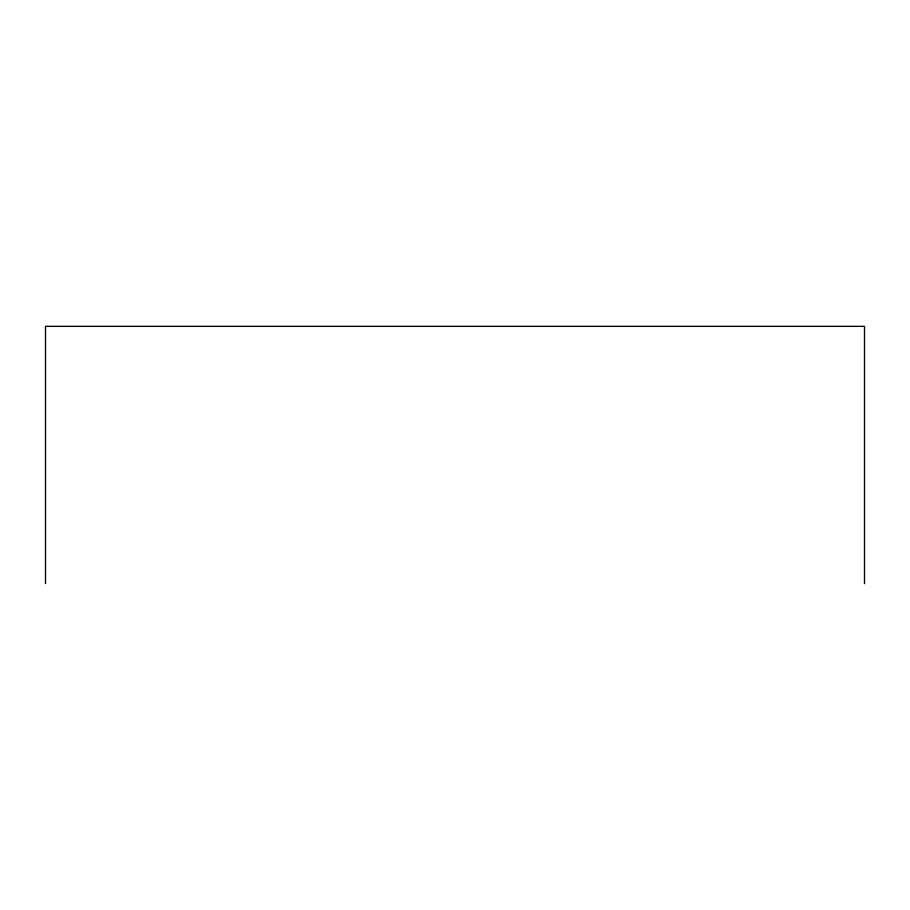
<?xml version="1.0" encoding="UTF-8"?>
<svg xmlns="http://www.w3.org/2000/svg" width="910" height="910" viewBox="0 0 910 910"><rect width="100%" height="100%" fill="white"/><g stroke="black" fill="none" stroke-linecap="round" stroke-linejoin="round"><path stroke-width="1.36" d="M864.5 583.651L864.5 326.349L45.5 326.349L45.5 583.651"/></g></svg>
